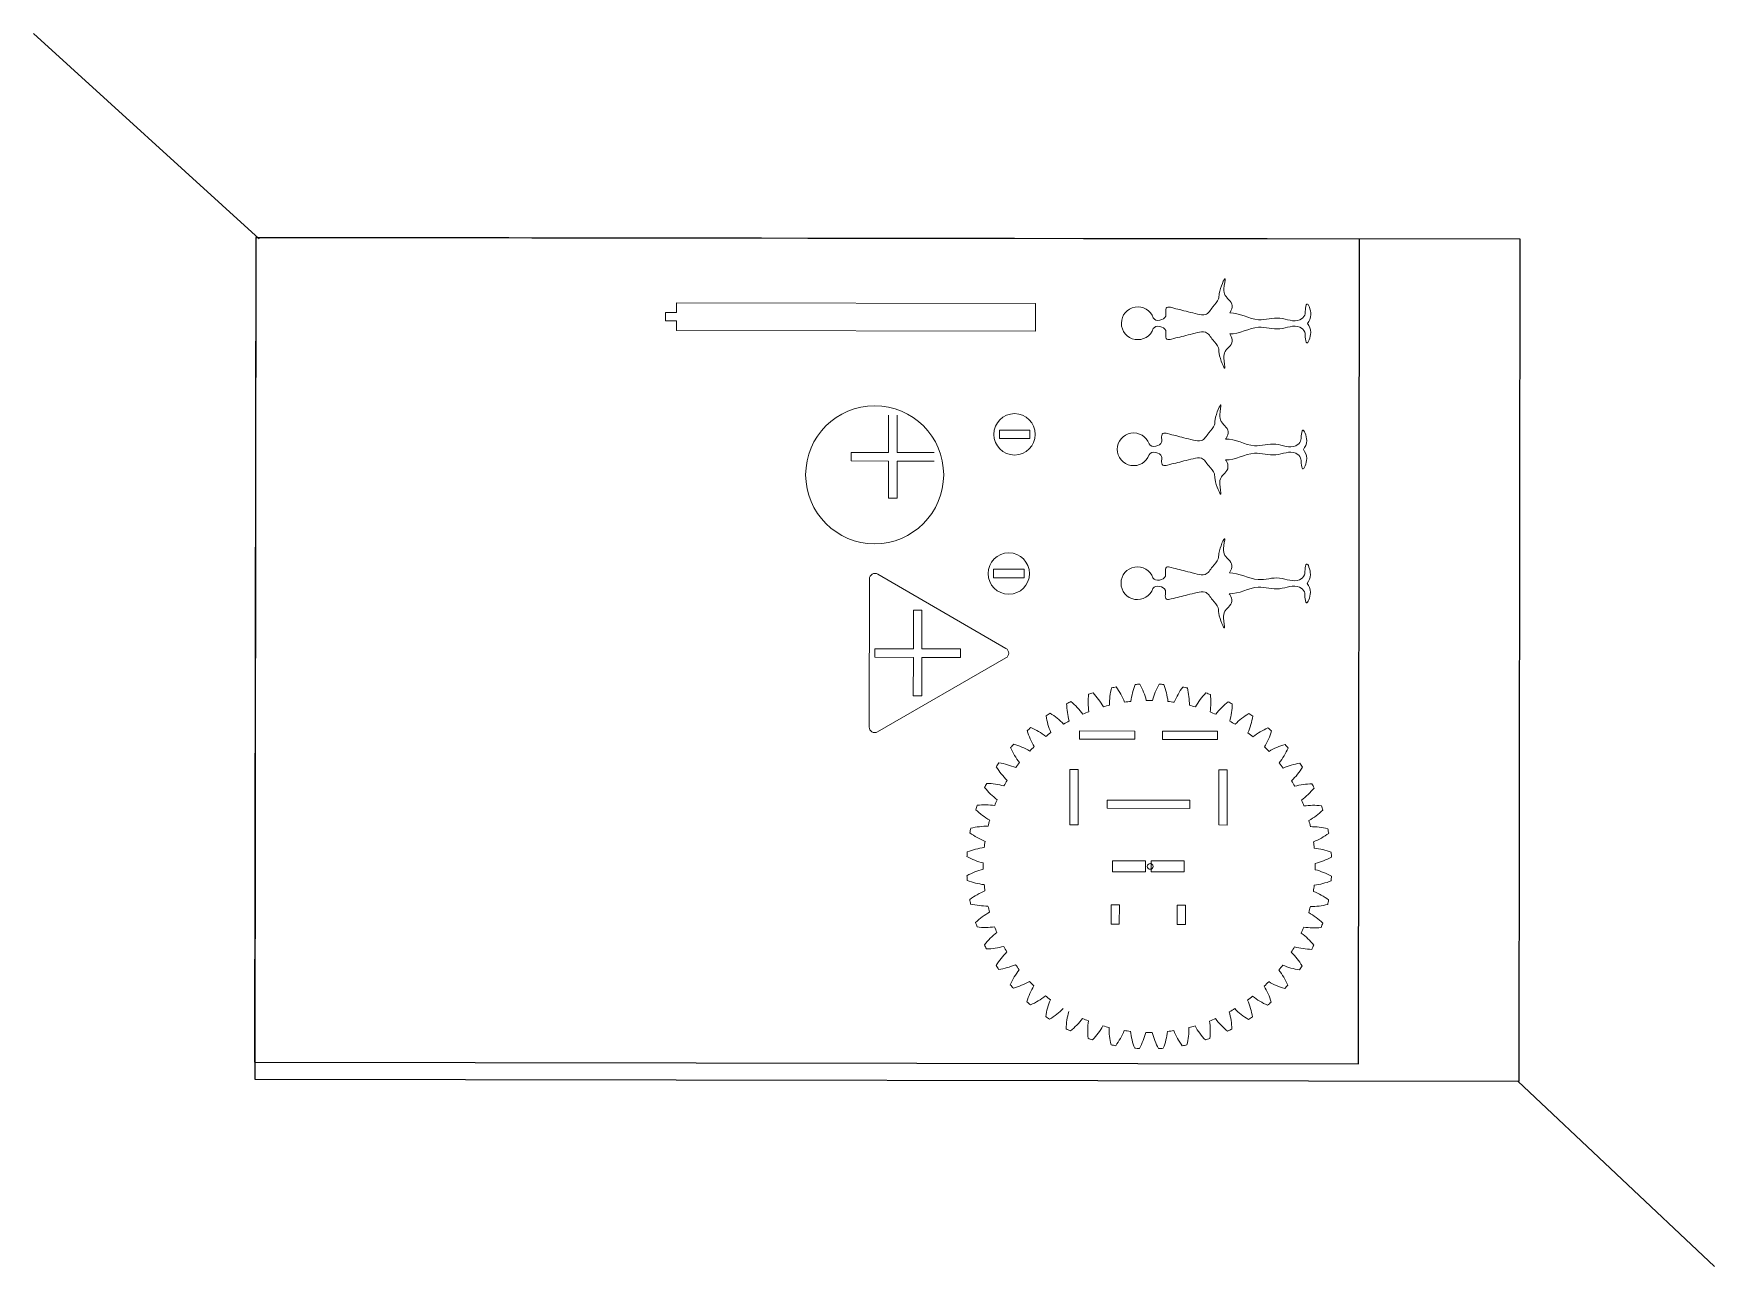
# Model space of a CAD drawing. Header units: millimetres. Extents: x 2525 to 3134, y 1478 to 1925.
import ezdxf

# ---------------------------------------------------------------- set-up
doc = ezdxf.new("R2010")
doc.units = ezdxf.units.MM

msp = doc.modelspace()

# ---------------------------------------------------------------- linework, layer by layer
for p, q in [((2607.01, 1850.39), (2525.31, 1924.8)), ((3062.97, 1545.26), (3134.17, 1478.12))]:
    msp.add_line(p, q)
at = {"color": 1, "lineweight": 0}
for p, q in [((2758.21, 1827.19), (2888.21, 1827.02)), ((2758.21, 1823.69), (2758.21, 1827.19)), ((2888.21, 1827.02), (2888.2, 1817.02)), ((2754.2, 1820.7), (2754.21, 1823.7)), ((2758.2, 1820.69), (2754.2, 1820.7)), ((2754.21, 1823.7), (2758.21, 1823.69)), ((2758.2, 1817.19), (2758.2, 1820.69)), ((2888.2, 1817.02), (2758.2, 1817.19)), ((2834.99, 1773.04), (2835.01, 1786.54)), ((2838.11, 1786.54), (2838.09, 1773.04)), ((2875.15, 1781.15), (2886.15, 1781.14)), ((2875.15, 1781.15), (2875.15, 1778.05)), ((2875.15, 1778.05), (2886.15, 1778.04)), ((2886.15, 1781.14), (2886.15, 1778.04)), ((2821.49, 1769.96), (2821.49, 1773.06)), ((2821.49, 1773.06), (2834.99, 1773.04)), ((2838.09, 1773.04), (2851.59, 1773.02)), ((2834.99, 1769.94), (2821.49, 1769.96)), ((2834.97, 1756.44), (2834.99, 1769.94)), ((2838.09, 1769.94), (2838.07, 1756.44)), ((2851.59, 1769.92), (2838.09, 1769.94)), ((2838.07, 1756.44), (2834.97, 1756.44)), ((2873.08, 1730.71), (2884.08, 1730.69)), ((2873.08, 1730.71), (2873.08, 1727.61)), ((2884.08, 1730.69), (2884.08, 1727.59)), ((2828, 1673.53), (2828.07, 1727.22)), ((2831.08, 1728.95), (2877.54, 1702.04)), ((2873.08, 1727.61), (2884.08, 1727.59)), ((2844.01, 1715.85), (2843.99, 1701.9)), ((2844.01, 1715.85), (2847.11, 1715.85)), ((2847.11, 1715.85), (2847.09, 1701.9)), ((2830.04, 1701.92), (2830.04, 1698.82)), ((2830.04, 1701.92), (2843.99, 1701.9)), ((2830.04, 1698.82), (2843.99, 1698.8)), ((2843.99, 1698.8), (2843.97, 1684.85)), ((2847.09, 1698.8), (2847.07, 1684.85)), ((2847.09, 1701.9), (2861.04, 1701.88)), ((2847.09, 1698.8), (2861.04, 1698.78)), ((2861.04, 1701.88), (2861.04, 1698.78)), ((2877.54, 1698.57), (2831, 1671.79)), ((2843.97, 1684.85), (2847.07, 1684.85)), ((2904.2, 1672.12), (2924.2, 1672.09)), ((2904.2, 1672.12), (2904.2, 1669.12)), ((2904.2, 1669.12), (2924.2, 1669.09)), ((2924.2, 1672.09), (2924.2, 1669.09)), ((2934.2, 1672.07), (2954.2, 1672.05)), ((2934.2, 1672.07), (2934.2, 1669.07)), ((2934.2, 1669.07), (2954.2, 1669.05)), ((2954.2, 1672.05), (2954.2, 1669.05)), ((2900.68, 1658.12), (2900.65, 1638.12)), ((2900.68, 1658.12), (2903.68, 1658.12)), ((2903.68, 1658.12), (2903.65, 1638.12)), ((2954.68, 1658.05), (2954.65, 1638.05)), ((2954.68, 1658.05), (2957.68, 1658.04)), ((2957.68, 1658.04), (2957.65, 1638.04)), ((2914.17, 1647.1), (2914.16, 1644.1)), ((2914.16, 1644.1), (2944.16, 1644.06)), ((2914.17, 1647.1), (2944.17, 1647.06)), ((2944.17, 1647.06), (2944.16, 1644.06)), ((2900.65, 1638.12), (2903.65, 1638.12)), ((2954.65, 1638.05), (2957.65, 1638.04)), ((2916.14, 1625.1), (2916.13, 1621.1)), ((2916.13, 1621.1), (2928.13, 1621.08)), ((2916.14, 1625.1), (2928.14, 1625.08)), ((2928.14, 1625.08), (2928.13, 1621.08)), ((2930.14, 1625.08), (2930.13, 1621.08)), ((2930.13, 1621.08), (2942.13, 1621.06)), ((2930.14, 1625.08), (2942.14, 1625.06)), ((2942.14, 1625.06), (2942.13, 1621.06)), ((2915.61, 1609.08), (2915.6, 1602.09)), ((2918.61, 1609.08), (2915.61, 1609.08)), ((2918.61, 1609.08), (2918.6, 1602.08)), ((2939.61, 1609.05), (2939.6, 1602.05)), ((2939.61, 1609.05), (2942.61, 1609.04)), ((2942.61, 1609.04), (2942.6, 1602.05)), ((2918.6, 1602.08), (2915.6, 1602.09)), ((2939.6, 1602.05), (2942.6, 1602.05))]:
    msp.add_line(p, q, dxfattribs=at)
for points in [[(2605.79, 1850.84), (2605.38, 1552.09), (3005.25, 1551.54), (3005.66, 1850.29)], [(3063.82, 1850.27), (2605.82, 1850.9), (2605.4, 1545.9), (3063.4, 1545.27)]]:
    msp.add_lwpolyline(points, close=True)
for centre, radius in [((2829.98, 1764.95), 25), ((2880.65, 1779.6), 7.5), ((2878.58, 1729.15), 7.5), ((2929.8, 1623.04), 1.05)]:
    msp.add_circle(centre, radius, dxfattribs=at)
for centre, radius, start, end in [((2925.29, 1819.84), 5.93, 18.97299, 340.86904), ((2923.8, 1774.18), 5.93, 18.97299, 340.86904), ((2830.07, 1727.22), 2, 59.92101, 179.92101), ((2925.16, 1725.66), 5.93, 18.97299, 340.86904), ((2876.54, 1700.31), 2, 299.92101, 59.92101), ((2940.44, 1681.67), 25.39, 166.157, 180.44616), ((2929.44, 1623.06), 66.11, 100.4343, 101.90773), ((2896.98, 1673.09), 25.39, 21.89587, 36.18502), ((2948, 1679.74), 25.39, 158.657, 172.94616), ((2929.44, 1623.06), 66.11, 92.9343, 94.40773), ((2903.78, 1676.9), 25.39, 14.39587, 28.68502), ((2955.24, 1676.83), 25.39, 151.157, 165.44616), ((2929.44, 1623.06), 66.11, 85.4343, 86.90773), ((2911.03, 1679.79), 25.39, 6.89587, 21.18502), ((2962.04, 1673), 25.39, 143.657, 157.94616), ((2929.44, 1623.06), 66.11, 77.9343, 79.40773), ((2918.59, 1681.7), 25.39, 359.39587, 13.68502), ((2929.44, 1623.06), 66.11, 115.4343, 116.90773), ((2924.9, 1682.53), 25.39, 181.157, 195.44616), ((2885.13, 1662.98), 25.39, 36.89587, 51.18502), ((2932.7, 1682.61), 25.39, 173.657, 187.94616), ((2929.44, 1623.06), 66.11, 107.9343, 109.40773), ((2890.72, 1668.42), 25.39, 29.39587, 43.68502), ((2929.44, 1623.06), 60.16, 103.82698, 106.01504), ((2929.44, 1623.06), 60.16, 96.32698, 98.51504), ((2929.44, 1623.06), 60.16, 88.82698, 91.01504), ((2929.44, 1623.06), 60.16, 81.32698, 83.51504), ((2929.44, 1623.06), 60.16, 73.82698, 76.01504), ((2968.27, 1668.32), 25.39, 136.157, 150.44616), ((2929.44, 1623.06), 66.11, 70.4343, 71.90773), ((2926.34, 1682.62), 25.39, 351.89587, 6.18502), ((2973.85, 1662.86), 25.39, 128.657, 142.94616), ((2929.44, 1623.06), 66.11, 62.9343, 64.40773), ((2934.14, 1682.51), 25.39, 344.39587, 358.68502), ((2929.44, 1623.06), 66.11, 122.9343, 124.40773), ((2917.18, 1681.42), 25.39, 188.657, 202.94616), ((2880.3, 1656.86), 25.39, 44.39587, 58.68502), ((2929.44, 1623.06), 60.16, 118.82698, 121.01504), ((2929.44, 1623.06), 60.16, 111.32698, 113.51504), ((2929.44, 1623.06), 60.16, 66.32698, 68.51504), ((2929.44, 1623.06), 60.16, 58.82698, 61.01504), ((2978.66, 1656.72), 25.39, 121.157, 135.44616), ((2941.86, 1681.39), 25.39, 336.89587, 351.18502), ((2929.44, 1623.06), 66.11, 55.4343, 56.90773), ((2830, 1673.52), 2, 179.92101, 299.92101), ((2929.44, 1623.06), 66.11, 130.4343, 131.90773), ((2909.66, 1679.32), 25.39, 196.157, 210.44616), ((2876.31, 1650.16), 25.39, 51.89587, 66.18502), ((2929.44, 1623.06), 60.16, 126.32698, 128.51504), ((2929.44, 1623.06), 60.16, 51.32698, 53.51504), ((2982.64, 1650.01), 25.39, 113.657, 127.94616), ((2949.36, 1679.27), 25.39, 329.39587, 343.68502), ((2929.44, 1623.06), 66.11, 47.9343, 49.40773), ((2929.44, 1623.06), 66.11, 137.9343, 139.40773), ((2902.49, 1676.26), 25.39, 203.657, 217.94616), ((2873.23, 1642.99), 25.39, 59.39587, 73.68502), ((2929.44, 1623.06), 60.16, 133.82698, 136.01504), ((2929.44, 1623.06), 60.16, 43.82698, 46.01504), ((2985.7, 1642.84), 25.39, 106.157, 120.44616), ((2956.53, 1676.19), 25.39, 321.89587, 336.18502), ((2929.44, 1623.06), 66.11, 40.4343, 41.90773), ((2929.44, 1623.06), 66.11, 145.4343, 146.90773), ((2895.78, 1672.29), 25.39, 211.157, 225.44616), ((2871.11, 1635.48), 25.39, 66.89587, 81.18502), ((2929.44, 1623.06), 60.16, 141.32698, 143.51504), ((2929.44, 1623.06), 60.16, 36.32698, 38.51504), ((2987.8, 1635.32), 25.39, 98.657, 112.94616), ((2963.23, 1672.2), 25.39, 314.39587, 328.68502), ((2929.44, 1623.06), 66.11, 32.9343, 34.40773), ((2929.44, 1623.06), 66.11, 152.9343, 154.40773), ((2889.64, 1667.48), 25.39, 218.657, 232.94616), ((2869.99, 1627.76), 25.39, 74.39587, 88.68502), ((2929.44, 1623.06), 60.16, 148.82698, 151.01504), ((2929.44, 1623.06), 60.16, 28.82698, 31.01504), ((2988.9, 1627.6), 25.39, 91.157, 105.44616), ((2969.36, 1667.37), 25.39, 306.89587, 321.18502), ((2929.44, 1623.06), 66.11, 25.4343, 26.90773), ((2929.44, 1623.06), 66.11, 160.4343, 161.90773), ((2869.88, 1619.96), 25.39, 81.89587, 96.18502), ((2929.44, 1623.06), 60.16, 156.32698, 158.51504), ((2929.44, 1623.06), 60.16, 21.32698, 23.51504), ((2988.98, 1619.8), 25.39, 83.657, 97.94616), ((2929.44, 1623.06), 66.11, 17.9343, 19.40773), ((2884.18, 1661.9), 25.39, 226.157, 240.44616), ((2929.44, 1623.06), 60.16, 163.82698, 166.01504), ((2974.8, 1661.78), 25.39, 299.39587, 313.68502), ((2929.44, 1623.06), 60.16, 13.82698, 16.01504), ((2929.44, 1623.06), 66.11, 167.9343, 169.40773), ((2879.5, 1655.66), 25.39, 233.657, 247.94616), ((2870.8, 1612.22), 25.39, 89.39587, 103.68502), ((2929.44, 1623.06), 60.16, 171.32698, 173.51504), ((2988.05, 1612.06), 25.39, 76.157, 90.44616), ((2979.46, 1655.52), 25.39, 291.89587, 306.18502), ((2929.44, 1623.06), 60.16, 6.32698, 8.51504), ((2929.44, 1623.06), 66.11, 10.4343, 11.90773), ((2929.44, 1623.06), 66.11, 175.4343, 176.90773), ((2875.67, 1648.86), 25.39, 241.157, 255.44616), ((2872.71, 1604.66), 25.39, 96.89587, 111.18502), ((2986.11, 1604.5), 25.39, 68.657, 82.94616), ((2983.27, 1648.72), 25.39, 284.39587, 298.68502), ((2929.44, 1623.06), 66.11, 2.9343, 4.40773), ((2875.6, 1597.41), 25.39, 104.39587, 118.68502), ((2929.44, 1623.06), 66.11, 182.9343, 184.40773), ((2929.44, 1623.06), 60.16, 178.82698, 181.01504), ((2929.44, 1623.06), 60.16, 358.82698, 1.01504), ((2983.2, 1597.26), 25.39, 61.157, 75.44616), ((2872.76, 1641.63), 25.39, 248.657, 262.94616), ((2879.41, 1590.6), 25.39, 111.89587, 126.18502), ((2929.44, 1623.06), 60.16, 186.32698, 188.51504), ((2929.44, 1623.06), 60.16, 351.32698, 353.51504), ((2979.37, 1590.46), 25.39, 53.657, 67.94616), ((2986.16, 1641.47), 25.39, 276.89587, 291.18502), ((2929.44, 1623.06), 66.11, 355.4343, 356.90773), ((2929.44, 1623.06), 66.11, 190.4343, 191.90773), ((2870.83, 1634.07), 25.39, 256.157, 270.44616), ((2929.44, 1623.06), 60.16, 193.82698, 196.01504), ((2929.44, 1623.06), 60.16, 343.82698, 346.01504), ((2988.08, 1633.91), 25.39, 269.39587, 283.68502), ((2929.44, 1623.06), 66.11, 347.9343, 349.40773), ((2884.07, 1584.35), 25.39, 119.39587, 133.68502), ((2929.44, 1623.06), 66.11, 197.9343, 199.40773), ((2974.69, 1584.22), 25.39, 46.157, 60.44616), ((2929.44, 1623.06), 66.11, 340.4343, 341.90773), ((2869.89, 1626.33), 25.39, 263.657, 277.94616), ((2889.52, 1578.76), 25.39, 126.89587, 141.18502), ((2929.44, 1623.06), 60.16, 201.32698, 203.51504), ((2929.44, 1623.06), 60.16, 336.32698, 338.51504), ((2969.23, 1578.65), 25.39, 38.657, 52.94616), ((2988.99, 1626.16), 25.39, 261.89587, 276.18502), ((2929.44, 1623.06), 66.11, 205.4343, 206.90773), ((2869.97, 1618.53), 25.39, 271.157, 285.44616), ((2895.64, 1573.93), 25.39, 134.39587, 148.68502), ((2929.44, 1623.06), 60.16, 208.82698, 211.01504), ((2929.44, 1623.06), 60.16, 328.82698, 331.01504), ((2963.1, 1573.84), 25.39, 31.157, 45.44616), ((2988.89, 1618.36), 25.39, 254.39587, 268.68502), ((2929.44, 1623.06), 66.11, 332.9343, 334.40773), ((2929.44, 1623.06), 66.11, 212.9343, 214.40773), ((2871.07, 1610.8), 25.39, 278.657, 292.94616), ((2902.34, 1569.94), 25.39, 141.89587, 156.18502), ((2929.44, 1623.06), 60.16, 216.32698, 218.51504), ((2929.44, 1623.06), 60.16, 321.32698, 323.51504), ((2956.38, 1569.86), 25.39, 23.657, 37.94616), ((2987.76, 1610.64), 25.39, 246.89587, 261.18502), ((2929.44, 1623.06), 66.11, 325.4343, 326.90773), ((2929.44, 1623.06), 66.11, 220.4343, 221.90773), ((2873.17, 1603.29), 25.39, 286.157, 300.44616), ((2909.51, 1566.86), 25.39, 149.39587, 163.68502), ((2929.44, 1623.06), 60.16, 223.82698, 226.01504), ((2929.44, 1623.06), 60.16, 313.82698, 316.01504), ((2949.21, 1566.8), 25.39, 16.157, 30.44616), ((2985.64, 1603.14), 25.39, 239.39587, 253.68502), ((2929.44, 1623.06), 66.11, 317.9343, 319.40773), ((2929.44, 1623.06), 66.11, 227.9343, 229.40773), ((2876.24, 1596.12), 25.39, 293.657, 307.94616), ((2929.44, 1623.06), 60.16, 231.32698, 233.51504), ((2917.02, 1564.74), 25.39, 156.89587, 171.18502), ((2880.21, 1589.4), 25.39, 301.157, 315.44616), ((2929.44, 1623.06), 60.16, 298.82698, 301.01504), ((2978.57, 1589.27), 25.39, 224.39587, 238.68502), ((2929.44, 1623.06), 60.16, 306.32698, 308.51504), ((2941.7, 1564.7), 25.39, 8.657, 22.94616), ((2982.56, 1595.97), 25.39, 231.89587, 246.18502), ((2929.44, 1623.06), 66.11, 310.4343, 311.90773), ((2929.44, 1623.06), 66.11, 235.4343, 236.90773), ((2924.74, 1563.61), 25.39, 164.39587, 178.68502), ((2885.02, 1583.26), 25.39, 308.657, 322.94616), ((2929.44, 1623.06), 60.16, 246.32698, 248.51504), ((2932.54, 1563.51), 25.39, 171.89587, 186.18502), ((2890.6, 1577.81), 25.39, 316.157, 330.44616), ((2929.44, 1623.06), 60.16, 253.82698, 256.01504), ((2929.44, 1623.06), 60.16, 283.82698, 286.01504), ((2968.15, 1577.7), 25.39, 209.39587, 223.68502), ((2929.44, 1623.06), 60.16, 291.32698, 293.51504), ((2926.17, 1563.52), 25.39, 353.657, 7.94616), ((2973.74, 1583.14), 25.39, 216.89587, 231.18502), ((2933.97, 1563.6), 25.39, 1.157, 15.44616), ((2929.44, 1623.06), 66.11, 302.9343, 304.40773), ((2929.44, 1623.06), 66.11, 242.9343, 244.40773), ((2929.44, 1623.06), 66.11, 250.4343, 251.90773), ((2940.28, 1564.42), 25.39, 179.39587, 193.68502), ((2896.84, 1573.13), 25.39, 323.657, 337.94616), ((2929.44, 1623.06), 60.16, 261.32698, 263.51504), ((2947.84, 1566.34), 25.39, 186.89587, 201.18502), ((2903.63, 1569.3), 25.39, 331.157, 345.44616), ((2929.44, 1623.06), 60.16, 268.82698, 271.01504), ((2955.09, 1569.23), 25.39, 194.39587, 208.68502), ((2910.87, 1566.39), 25.39, 338.657, 352.94616), ((2929.44, 1623.06), 60.16, 276.32698, 278.51504), ((2961.9, 1573.04), 25.39, 201.89587, 216.18502), ((2918.43, 1564.45), 25.39, 346.157, 0.44616), ((2929.44, 1623.06), 66.11, 287.9343, 289.40773), ((2929.44, 1623.06), 66.11, 295.4343, 296.90773), ((2929.44, 1623.06), 66.11, 257.9343, 259.40773), ((2929.44, 1623.06), 66.11, 265.4343, 266.90773), ((2929.44, 1623.06), 66.11, 272.9343, 274.40773), ((2929.44, 1623.06), 66.11, 280.4343, 281.90773)]:
    msp.add_arc(centre, radius, start, end, dxfattribs=at)
for points, knots in [([(2930.9, 1821.76), (2931.71, 1820.21), (2935.88, 1821.17), (2935.33, 1823.91), (2935.48, 1826.09), (2938.19, 1825.31), (2940.49, 1824.83), (2943.69, 1823.94), (2946.61, 1823.22), (2950.42, 1822.4), (2952.24, 1825.88), (2954.77, 1828.13), (2954.6, 1831.65), (2957.76, 1838.65), (2956.24, 1832.5), (2956.69, 1830.21), (2958.07, 1828.54), (2959.73, 1827.07), (2959.41, 1824.84), (2958.81, 1823.88), (2958.6, 1823.57)], [0, 0, 0, 0, 0.0915189, 0.1176202, 0.1501801, 0.1819293, 0.2375491, 0.2927813, 0.3565342, 0.4094937, 0.4793475, 0.5434995, 0.5795924, 0.6834425, 0.7491204, 0.7940722, 0.8185743, 0.8651838, 0.9063692, 0.9267985, 0.9267985, 0.9267985, 0.9267985]), ([(2958.6, 1823.57), (2962.11, 1823.72), (2968.04, 1819.63), (2976.56, 1822.9), (2982.63, 1819.59), (2986.07, 1822.61), (2985.89, 1824.64), (2986.59, 1828.49), (2988.72, 1822.47), (2987.38, 1820.84), (2986.77, 1819.75)], [0, 0, 0, 0, 0.270322, 0.46541, 0.647205, 0.709425, 0.757153, 0.810499, 0.911332, 1, 1, 1, 1]), ([(2930.89, 1817.89), (2931.71, 1819.45), (2935.88, 1818.47), (2935.32, 1815.73), (2935.47, 1813.55), (2938.17, 1814.33), (2940.47, 1814.8), (2943.68, 1815.68), (2946.6, 1816.39), (2950.41, 1817.21), (2952.22, 1813.72), (2954.75, 1811.46), (2954.56, 1807.94), (2957.7, 1800.93), (2956.2, 1807.09), (2956.66, 1809.37), (2958.04, 1811.04), (2959.71, 1812.51), (2959.39, 1814.74), (2958.8, 1815.7), (2958.58, 1816.01)], [0, 0, 0, 0, 0.0915189, 0.1176202, 0.1501801, 0.1819293, 0.2375491, 0.2927813, 0.3565342, 0.4094937, 0.4793475, 0.5434995, 0.5795924, 0.6834425, 0.7491204, 0.7940722, 0.8185743, 0.8651838, 0.9063692, 0.9267985, 0.9267985, 0.9267985, 0.9267985]), ([(2958.58, 1816.01), (2962.1, 1815.85), (2968.04, 1819.92), (2976.55, 1816.63), (2982.63, 1819.92), (2986.06, 1816.9), (2985.87, 1814.87), (2986.56, 1811.02), (2988.71, 1817.02), (2987.38, 1818.67), (2986.77, 1819.75)], [0, 0, 0, 0, 0.270322, 0.46541, 0.647205, 0.709425, 0.757153, 0.810499, 0.911332, 1, 1, 1, 1]), ([(2929.41, 1776.11), (2930.22, 1774.55), (2934.39, 1775.51), (2933.84, 1778.25), (2934, 1780.44), (2936.7, 1779.65), (2939, 1779.17), (2942.2, 1778.28), (2945.12, 1777.56), (2948.93, 1776.74), (2950.75, 1780.22), (2953.28, 1782.47), (2953.11, 1785.99), (2956.27, 1792.99), (2954.75, 1786.84), (2955.2, 1784.55), (2956.58, 1782.88), (2958.24, 1781.41), (2957.92, 1779.18), (2957.32, 1778.22), (2957.11, 1777.91)], [0, 0, 0, 0, 0.0915189, 0.1176202, 0.1501801, 0.1819293, 0.2375491, 0.2927813, 0.3565342, 0.4094937, 0.4793475, 0.5434995, 0.5795924, 0.6834425, 0.7491204, 0.7940722, 0.8185743, 0.8651838, 0.9063692, 0.9267985, 0.9267985, 0.9267985, 0.9267985]), ([(2957.11, 1777.91), (2960.62, 1778.06), (2966.55, 1773.97), (2975.07, 1777.24), (2981.14, 1773.93), (2984.58, 1776.95), (2984.4, 1778.98), (2985.1, 1782.83), (2987.23, 1776.81), (2985.89, 1775.18), (2985.28, 1774.09)], [0, 0, 0, 0, 0.270322, 0.46541, 0.647205, 0.709425, 0.757153, 0.810499, 0.911332, 1, 1, 1, 1]), ([(2929.41, 1772.23), (2930.22, 1773.79), (2934.39, 1772.81), (2933.83, 1770.07), (2933.98, 1767.89), (2936.68, 1768.67), (2938.98, 1769.14), (2942.19, 1770.02), (2945.11, 1770.73), (2948.92, 1771.55), (2950.73, 1768.06), (2953.26, 1765.8), (2953.07, 1762.28), (2956.21, 1755.27), (2954.72, 1761.43), (2955.17, 1763.71), (2956.56, 1765.39), (2958.22, 1766.85), (2957.91, 1769.08), (2957.31, 1770.04), (2957.1, 1770.35)], [0, 0, 0, 0, 0.0915189, 0.1176202, 0.1501801, 0.1819293, 0.2375491, 0.2927813, 0.3565342, 0.4094937, 0.4793475, 0.5434995, 0.5795924, 0.6834425, 0.7491204, 0.7940722, 0.8185743, 0.8651838, 0.9063692, 0.9267985, 0.9267985, 0.9267985, 0.9267985]), ([(2957.1, 1770.35), (2960.61, 1770.19), (2966.55, 1774.26), (2975.06, 1770.97), (2981.14, 1774.26), (2984.57, 1771.24), (2984.38, 1769.21), (2985.07, 1765.36), (2987.23, 1771.36), (2985.89, 1773.01), (2985.28, 1774.09)], [0, 0, 0, 0, 0.270322, 0.46541, 0.647205, 0.709425, 0.757153, 0.810499, 0.911332, 1, 1, 1, 1]), ([(2930.77, 1727.59), (2931.58, 1726.03), (2935.75, 1726.99), (2935.2, 1729.73), (2935.35, 1731.92), (2938.06, 1731.13), (2940.36, 1730.65), (2943.56, 1729.76), (2946.48, 1729.05), (2950.29, 1728.22), (2952.11, 1731.71), (2954.64, 1733.95), (2954.47, 1737.47), (2957.63, 1744.47), (2956.11, 1738.32), (2956.56, 1736.03), (2957.94, 1734.36), (2959.6, 1732.89), (2959.28, 1730.66), (2958.68, 1729.7), (2958.47, 1729.4)], [0, 0, 0, 0, 0.0915189, 0.1176202, 0.1501801, 0.1819293, 0.2375491, 0.2927813, 0.3565342, 0.4094937, 0.4793475, 0.5434995, 0.5795924, 0.6834425, 0.7491204, 0.7940722, 0.8185743, 0.8651838, 0.9063692, 0.9267985, 0.9267985, 0.9267985, 0.9267985]), ([(2958.47, 1729.4), (2961.98, 1729.54), (2967.91, 1725.46), (2976.43, 1728.72), (2982.5, 1725.41), (2985.94, 1728.43), (2985.76, 1730.46), (2986.46, 1734.31), (2988.59, 1728.3), (2987.25, 1726.66), (2986.64, 1725.57)], [0, 0, 0, 0, 0.270322, 0.46541, 0.647205, 0.709425, 0.757153, 0.810499, 0.911332, 1, 1, 1, 1]), ([(2930.76, 1723.71), (2931.58, 1725.27), (2935.75, 1724.3), (2935.19, 1721.56), (2935.34, 1719.37), (2938.04, 1720.15), (2940.34, 1720.62), (2943.55, 1721.51), (2946.47, 1722.21), (2950.28, 1723.03), (2952.09, 1719.54), (2954.62, 1717.28), (2954.43, 1713.76), (2957.57, 1706.75), (2956.07, 1712.91), (2956.53, 1715.2), (2957.91, 1716.87), (2959.58, 1718.33), (2959.26, 1720.56), (2958.67, 1721.52), (2958.45, 1721.83)], [0, 0, 0, 0, 0.0915189, 0.1176202, 0.1501801, 0.1819293, 0.2375491, 0.2927813, 0.3565342, 0.4094937, 0.4793475, 0.5434995, 0.5795924, 0.6834425, 0.7491204, 0.7940722, 0.8185743, 0.8651838, 0.9063692, 0.9267985, 0.9267985, 0.9267985, 0.9267985]), ([(2958.45, 1721.83), (2961.97, 1721.68), (2967.91, 1725.74), (2976.42, 1722.46), (2982.5, 1725.75), (2985.93, 1722.72), (2985.74, 1720.69), (2986.43, 1716.84), (2988.58, 1722.85), (2987.25, 1724.49), (2986.64, 1725.57)], [0, 0, 0, 0, 0.270322, 0.46541, 0.647205, 0.709425, 0.757153, 0.810499, 0.911332, 1, 1, 1, 1])]:
    msp.add_open_spline(points, degree=3, knots=knots, dxfattribs=at)

doc.saveas('drawing.dxf')
